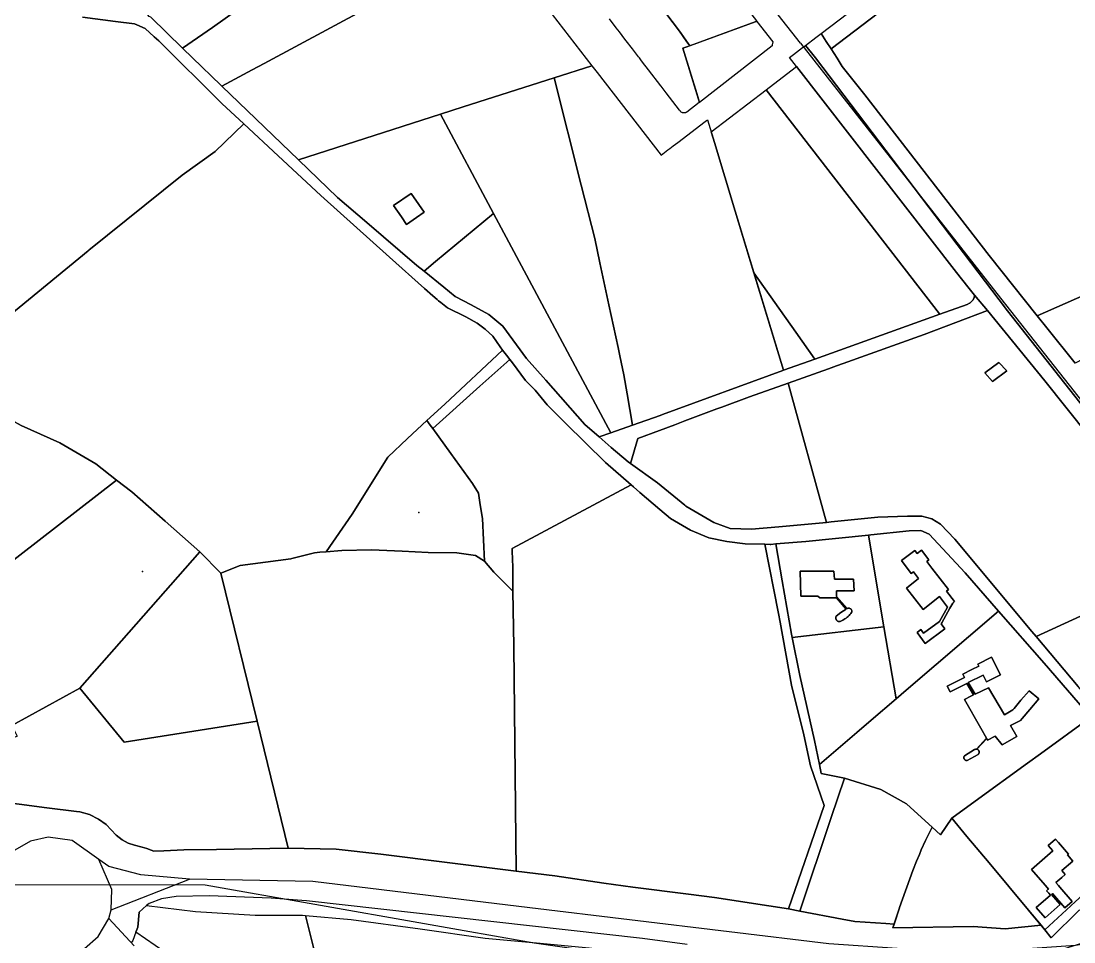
# Model space of a CAD drawing. Header units: metres. Extents: x 3 to 1027712, y 40 to 4430649.
# Drawn here: x 510650.9 to 511066.1, y 4410654.6 to 4411017.9 of the extents above; entities that cross this region are included whole.
import ezdxf

# ---------------------------------------------------------------- set-up
doc = ezdxf.new("R2010")
doc.units = ezdxf.units.M
doc.header["$MEASUREMENT"] = 0
doc.layers.add('A.ES.SDGC.CP.07003.cadastralparcel — CadastralParcel', color=1, linetype='Continuous')
doc.layers.add('Carreteras_5_km', color=2, linetype='Continuous', lineweight=30)
doc.layers.add('Tuberias_distribucion_agua_ABAQUA', color=5, linetype='Continuous', lineweight=30)
doc.layers.add('Yacimientos_arqueologicos', color=7, linetype='Continuous', true_color=0x160844)

msp = doc.modelspace()

# ---------------------------------------------------------------- linework, layer by layer
at = {"layer": 'A.ES.SDGC.CP.07003.cadastralparcel — CadastralParcel', "color": 7, "linetype": 'Continuous', "flags": 128}
for points in [[(511081.13, 4411092.75), (511021.09, 4411045.68), (511016.48, 4411042.16), (510970.3, 4411006.91), (510968.41, 4411009.81), (510966.34, 4411012.98), (511023.12, 4411056.19), (511029, 4411060.66), (511038.64, 4411068), (511105.33, 4411118.73)], [(511120.18, 4410931.89), (511051.62, 4410901.63), (511032.69, 4410925.41), (510983.59, 4410988.73), (510974.71, 4410999.9), (510972.74, 4411003.19), (510970.3, 4411006.91), (511016.48, 4411042.16), (511021.09, 4411045.68), (511081.13, 4411092.75)], [(510880.31, 4411053.83), (510910.5, 4411013.86), (510913.94, 4411009.01), (510914.57, 4411008.12), (510913.47, 4411007.72), (510911.84, 4411007.26), (510917.3, 4410989.31), (510917.96, 4410987.13), (510918.37, 4410985.8), (510918.25, 4410985.71), (510918.25, 4410985.71), (510913.45, 4410981.99), (510913.35, 4410981.92), (510913.2, 4410981.84), (510913.04, 4410981.78), (510912.88, 4410981.72), (510912.71, 4410981.68), (510912.54, 4410981.66), (510912.37, 4410981.65), (510912.2, 4410981.65), (510912.03, 4410981.67), (510911.87, 4410981.7), (510911.79, 4410981.73), (510911.7, 4410981.75), (510911.54, 4410981.81), (510911.39, 4410981.88), (510911.24, 4410981.97), (510911.11, 4410982.07), (510910.98, 4410982.18), (510910.86, 4410982.3), (510910.75, 4410982.43), (510910.49, 4410982.78), (510905.28, 4410989.57), (510905.23, 4410989.62), (510903.26, 4410992.2), (510903.18, 4410992.3), (510898.36, 4410998.59), (510895.97, 4411001.71), (510895.29, 4411002.59), (510894.71, 4411003.35), (510894.37, 4411003.78), (510891.97, 4411006.92), (510889.52, 4411010.12), (510889.51, 4411010.13), (510888.25, 4411011.76), (510887.93, 4411012.18), (510886.84, 4411013.61), (510885.56, 4411015.27), (510882.88, 4411018.77)], [(510675.15, 4411019.4), (510688.18, 4411017.77), (510695.64, 4411016.84), (510696.54, 4411016.44), (510699.83, 4411014.97), (510703.44, 4411011.68), (510705.19, 4411010.08), (510730.12, 4410985.41), (510738.77, 4410977.31), (510727.41, 4410966.43), (510714.41, 4410957.15), (510677.66, 4410927.51), (510677.39, 4410927.29), (510621.31, 4410881.43)], [(511072.71, 4410743.3), (511054.39, 4410764.56), (511036.32, 4410785.17), (511023.16, 4410800.18), (511008.95, 4410815.55), (511005.69, 4410816.95), (511001.13, 4410816.81), (510985.99, 4410815.18), (510985.02, 4410815.09), (510960.36, 4410812.62), (510948.48, 4410811.62), (510946.61, 4410811.46), (510946.24, 4410811.47), (510944.12, 4410811.52), (510936.36, 4410811.69), (510929.14, 4410812.62), (510922.15, 4410814.02), (510914.92, 4410817.05), (510907, 4410821.7), (510902.8, 4410825.26), (510894.89, 4410831.95), (510892.41, 4410834.12), (510891.48, 4410834.93), (510881.37, 4410843.82), (510865.64, 4410859.33), (510858.41, 4410866.55), (510853.6, 4410872.34), (510849.79, 4410876.09), (510844.67, 4410883.08), (510843.62, 4410884.43), (510842.28, 4410886.15), (510840.74, 4410888.12), (510839.77, 4410889.36), (510836.98, 4410893.56), (510833.95, 4410896.35), (510830.69, 4410898.68), (510826.26, 4410901.24), (510819.04, 4410904.73), (510816.42, 4410906.83), (510815.54, 4410907.52), (510814.91, 4410908.08), (510813.25, 4410909.53), (510809.95, 4410912.41), (510796.2, 4410924.75), (510769.04, 4410949.09), (510752.26, 4410964.69), (510738.77, 4410977.31), (510730.12, 4410985.41), (510705.19, 4411010.08), (510703.44, 4411011.68), (510699.83, 4411014.97), (510696.54, 4411016.44), (510695.64, 4411016.84), (510688.18, 4411017.77), (510675.15, 4411019.4)], [(510702.12, 4411019.42), (510714.59, 4411007.14), (510718.43, 4411003.35), (510729.61, 4410992.64), (510730.08, 4410992.19), (510760.26, 4410963.15), (510775.69, 4410948.3), (510787.24, 4410938.4), (510806.91, 4410921.52), (510809.78, 4410919.22), (510817.63, 4410912.91), (510822.06, 4410909.18), (510828.35, 4410905.93), (510835.34, 4410902.2), (510840.93, 4410897.54), (510850.2, 4410884.81), (510850.25, 4410884.74), (510857.78, 4410876.22), (510873.22, 4410858.73), (510878.87, 4410853.86), (510883.64, 4410849.74), (510890.23, 4410844.06), (510891.22, 4410843.34), (510901.88, 4410835.68), (510912.65, 4410826.93), (510913.06, 4410826.6), (510917.73, 4410823.82), (510924.01, 4410820.08), (510930.54, 4410817.75), (510938.93, 4410817.52), (510949.64, 4410818.45), (510968.53, 4410820.14), (510970.38, 4410820.31), (510988.79, 4410822.17), (511000.44, 4410822.64), (511006.03, 4410822.64), (511009.99, 4410821.48), (511013.49, 4410819.38), (511019.08, 4410813.56), (511049.53, 4410777.08), (511051.17, 4410775.12), (511067.7, 4410755.43)], [(511117.59, 4410805.05), (511039.84, 4410903.61), (511036.61, 4410907.87), (510964.18, 4411003.4), (510962.59, 4411005.33), (510962.59, 4411005.33), (510960.16, 4411008.28), (510964.29, 4411011.42), (510966.34, 4411012.98), (510968.41, 4411009.81), (510970.3, 4411006.91), (510972.74, 4411003.19), (510974.71, 4410999.9), (510983.59, 4410988.73), (511032.69, 4410925.41), (511051.62, 4410901.63), (511055.35, 4410896.94), (511066.51, 4410882.92)], [(511123.5, 4410789.62), (511054.64, 4410875.95), (511032.02, 4410903.73), (511026.84, 4410909.75), (511024.19, 4410913.1), (511019.81, 4410918.75), (510956.71, 4411000.02), (510956.71, 4411000.02), (510953.92, 4411003.54), (510955.46, 4411004.71), (510959.03, 4411007.42), (510960.16, 4411008.28), (510962.59, 4411005.33), (510964.18, 4411003.4), (511036.61, 4410907.87), (511039.84, 4410903.61), (511117.59, 4410805.05)], [(510621.31, 4410881.43), (510677.39, 4410927.29), (510677.66, 4410927.51), (510714.41, 4410957.15), (510727.41, 4410966.43), (510738.77, 4410977.31), (510752.26, 4410964.69), (510769.04, 4410949.09), (510796.2, 4410924.75), (510809.95, 4410912.41), (510813.25, 4410909.53), (510814.91, 4410908.08), (510815.54, 4410907.52), (510816.42, 4410906.83), (510819.04, 4410904.73), (510826.26, 4410901.24), (510830.69, 4410898.68), (510833.95, 4410896.35), (510836.98, 4410893.56), (510839.77, 4410889.36), (510840.74, 4410888.12), (510818.01, 4410866.81), (510810.94, 4410860.27), (510803.26, 4410853.18), (510795.51, 4410845.81), (510781.5, 4410823.34), (510771.24, 4410808.54), (510768.65, 4410808.34), (510766.62, 4410808.18), (510757.65, 4410805.86), (510757.26, 4410805.76), (510737.32, 4410803.13), (510729.73, 4410800.17), (510721.36, 4410808.53), (510707.65, 4410820.61), (510694.56, 4410832.15), (510688.57, 4410836.81), (510680.37, 4410843.18), (510666.19, 4410851.58), (510650.95, 4410858.39), (510639.39, 4410864.69)], [(511086.12, 4410791.13), (511051.17, 4410775.12), (511049.53, 4410777.08), (511019.08, 4410813.56), (511013.49, 4410819.38), (511009.99, 4410821.48), (511006.03, 4410822.64), (511000.44, 4410822.64), (510988.79, 4410822.17), (510970.38, 4410820.31), (510968.53, 4410820.14), (510968.53, 4410820.14), (510953.37, 4410875.1), (510969.28, 4410880.77), (510972.38, 4410881.88), (510975.08, 4410882.84), (511007.02, 4410894.24), (511032.02, 4410903.73), (511054.64, 4410875.95), (511123.5, 4410789.62)], [(510647.3, 4410740.07), (510660.67, 4410747.4), (510674.1, 4410754.77), (510691.55, 4410733.49), (510743.98, 4410741.78), (510756.24, 4410691.57), (510749.05, 4410691.47), (510728.02, 4410691.16), (510715.06, 4410690.94), (510707.23, 4410690.61), (510703.28, 4410690.45), (510702.16, 4410690.86), (510700.49, 4410691.45), (510698.6, 4410692.03), (510695.68, 4410692.8), (510693.11, 4410693.64), (510690.72, 4410694.92), (510688.4, 4410696.8), (510684.47, 4410700.91), (510681.48, 4410703.07), (510677.85, 4410704.87), (510674.13, 4410705.93), (510672.69, 4410706.15), (510660.99, 4410707.6), (510639.15, 4410710.5)], [(510639.15, 4410710.5), (510660.99, 4410707.6), (510672.69, 4410706.15), (510674.13, 4410705.93), (510677.85, 4410704.87), (510681.48, 4410703.07), (510684.47, 4410700.91), (510688.4, 4410696.8), (510690.72, 4410694.92), (510693.11, 4410693.64), (510695.68, 4410692.8), (510698.6, 4410692.03), (510700.49, 4410691.45), (510702.16, 4410690.86), (510703.28, 4410690.45), (510707.23, 4410690.61), (510715.06, 4410690.94), (510728.02, 4410691.16), (510749.05, 4410691.47), (510756.24, 4410691.57), (510775.08, 4410691.3), (510792.75, 4410689.33), (510846.14, 4410682.54), (510861.4, 4410680.69), (510880.65, 4410677.87), (510892.15, 4410676.19), (510914.09, 4410673.47), (510924.33, 4410672.18), (510945.75, 4410668.85), (510953.47, 4410667.64), (510957.93, 4410666.75), (510974.73, 4410663.67), (510979.63, 4410662.76), (510991.92, 4410661.94), (510995.18, 4410661.72), (510994.69, 4410660.24), (511026.34, 4410660.68), (511038.95, 4410659.86), (511053.13, 4410661.24), (511054.62, 4410659.46), (511057.05, 4410656.31), (511067.97, 4410667.01)], [(510913.51, 4410653.61), (510895.98, 4410655.95), (510763.43, 4410670.8), (510761.55, 4410671.02), (510749.48, 4410671.93), (510725.13, 4410672.84), (510712.04, 4410672.54), (510706.25, 4410671.62), (510701.38, 4410669.8), (510700.4, 4410668.97), (510697.43, 4410666.45), (510696.95, 4410660.52), (510696.14, 4410658.55), (510694.99, 4410655.2), (510694.37, 4410654.24)]]:
    msp.add_lwpolyline(points, dxfattribs=at)
for points in [[(510697.03, 4411025.31), (510695.15, 4411028.45), (510743.23, 4411060.6), (510760.91, 4411072.42), (510768.49, 4411077.49), (510777.81, 4411083.72), (510799.96, 4411098.53), (510800.6, 4411097.71), (510802.76, 4411094.92), (510815.81, 4411078.05), (510784.08, 4411055.82), (510761.8, 4411040.21), (510759.61, 4411038.68), (510737.32, 4411023.06), (510726.33, 4411015.36), (510714.59, 4411007.14), (510702.12, 4411019.42), (510701.42, 4411019.65), (510697.03, 4411025.31)], [(510718.43, 4411003.35), (510714.59, 4411007.14), (510726.33, 4411015.36), (510737.32, 4411023.06), (510759.61, 4411038.68), (510761.8, 4411040.21), (510784.08, 4411055.82), (510815.81, 4411078.05), (510831.97, 4411057.19), (510836.48, 4411051.36), (510837.51, 4411050.02), (510746.71, 4411001.14), (510742, 4410998.6), (510730.08, 4410992.19), (510729.61, 4410992.64), (510718.43, 4411003.35)], [(510760.26, 4410963.15), (510730.08, 4410992.19), (510742, 4410998.6), (510746.71, 4411001.14), (510837.51, 4411050.02), (510837.91, 4411049.51), (510876.01, 4411000.29), (510861.08, 4410995.51), (510825.25, 4410984.01), (510816.27, 4410981.13), (510760.26, 4410963.15)], [(510913.44, 4411009.72), (510910.5, 4411013.86), (510905.9, 4411019.95), (510905.11, 4411021), (510904.49, 4411021.82), (510904.83, 4411021.89), (510910.24, 4411022.93), (510917.04, 4411024.23), (510919.78, 4411024.72), (510920.35, 4411024.87), (510921.9, 4411026.1), (510922.74, 4411026.78), (510929.84, 4411032.2), (510940.44, 4411018.48), (510940.99, 4411017.77), (510940.42, 4411017.56), (510914.57, 4411008.12), (510913.94, 4411009.01), (510913.44, 4411009.72)], [(510947.06, 4411008.53), (510947.06, 4411008.15), (510918.37, 4410985.8), (510917.96, 4410987.13), (510911.84, 4411007.26), (510913.47, 4411007.72), (510940.42, 4411017.56), (510940.99, 4411017.77), (510947.3, 4411009.65), (510947.06, 4411008.53)], [(510871.78, 4410953.13), (510861.08, 4410995.51), (510876.01, 4411000.29), (510878.08, 4410997.63), (510903.31, 4410965.03), (510905.96, 4410967.04), (510906.77, 4410967.66), (510908.08, 4410968.65), (510909.87, 4410970.02), (510920.66, 4410978.23), (510921.62, 4410978.96), (510924.33, 4410970.03), (510932.54, 4410942.86), (510951.5, 4410880.13), (510951.24, 4410880.04), (510903.83, 4410862.64), (510902.85, 4410862.28), (510892.06, 4410858.49), (510889.92, 4410870.81), (510888.61, 4410878.37), (510887.02, 4410885.81), (510886.31, 4410889.12), (510882.7, 4410905.91), (510879.15, 4410922.47), (510877.09, 4410932.08), (510871.78, 4410953.13)], [(511024.99, 4410906.62), (511024.91, 4410906.57), (511024.03, 4410906.14), (511013.19, 4410902.22), (511013.1, 4410902.34), (510957.32, 4410974.49), (510944.71, 4410990.8), (510956.17, 4410999.61), (510956.71, 4411000.02), (511019.81, 4410918.75), (511024.19, 4410913.1), (511026.84, 4410909.75), (511026.7, 4410908.74), (511026.14, 4410907.73), (511025.32, 4410906.87), (511024.99, 4410906.62)], [(510837.17, 4410942.03), (510816.27, 4410981.13), (510825.25, 4410984.01), (510861.08, 4410995.51), (510871.78, 4410953.13), (510877.09, 4410932.08), (510879.15, 4410922.47), (510882.7, 4410905.91), (510886.31, 4410889.12), (510887.02, 4410885.81), (510888.61, 4410878.37), (510889.92, 4410870.81), (510892.06, 4410858.49), (510883.45, 4410855.47), (510837.17, 4410942.03)], [(510944.71, 4410990.8), (510957.32, 4410974.49), (511013.1, 4410902.34), (511013.19, 4410902.22), (510963.87, 4410884.56), (510963.85, 4410884.58), (510956.4, 4410895.15), (510939.89, 4410918.55), (510932.54, 4410942.86), (510924.33, 4410970.03), (510923.07, 4410974.19), (510944.71, 4410990.8)], [(510775.69, 4410948.3), (510760.26, 4410963.15), (510816.27, 4410981.13), (510837.17, 4410942.03), (510814.38, 4410923.06), (510809.78, 4410919.22), (510806.91, 4410921.52), (510787.24, 4410938.4), (510775.69, 4410948.3)], [(510804.73, 4410949.88), (510807.8, 4410945.49), (510809.86, 4410942.54), (510806.86, 4410940.43), (510802.92, 4410937.68), (510800.86, 4410940.63), (510797.75, 4410945.08), (510804.73, 4410949.88)], [(510804.73, 4410949.88), (510797.75, 4410945.08), (510800.86, 4410940.63), (510802.92, 4410937.68), (510806.86, 4410940.43), (510809.86, 4410942.54), (510807.8, 4410945.49), (510804.73, 4410949.88)], [(510817.63, 4410912.91), (510809.78, 4410919.22), (510814.38, 4410923.06), (510837.17, 4410942.03), (510883.45, 4410855.47), (510878.87, 4410853.86), (510873.22, 4410858.73), (510857.78, 4410876.22), (510850.25, 4410884.74), (510850.2, 4410884.81), (510840.93, 4410897.54), (510835.34, 4410902.2), (510828.35, 4410905.93), (510822.06, 4410909.18), (510817.63, 4410912.91)], [(511132.57, 4410909.69), (511130, 4410908.74), (511104.51, 4410899.32), (511099.17, 4410897.35), (511081.98, 4410891), (511066.51, 4410882.92), (511055.35, 4410896.94), (511051.62, 4410901.63), (511120.18, 4410931.89), (511122.62, 4410933.16), (511132.57, 4410909.69)], [(510963.85, 4410884.58), (510963.87, 4410884.56), (510951.5, 4410880.13), (510939.89, 4410918.55), (510956.4, 4410895.15), (510963.85, 4410884.58)], [(511013.19, 4410902.22), (511024.03, 4410906.14), (511024.91, 4410906.57), (511024.99, 4410906.62), (511025.32, 4410906.87), (511026.14, 4410907.73), (511026.7, 4410908.74), (511026.84, 4410909.75), (511032.02, 4410903.73), (511007.02, 4410894.24), (510975.08, 4410882.84), (510972.38, 4410881.88), (510969.28, 4410880.77), (510953.37, 4410875.1), (510938.12, 4410869.65), (510927.28, 4410865.61), (510925.31, 4410864.88), (510912.66, 4410860.17), (510908.63, 4410858.67), (510902.63, 4410856.44), (510894.1, 4410853.26), (510891.22, 4410843.34), (510890.23, 4410844.06), (510883.64, 4410849.74), (510878.87, 4410853.86), (510883.45, 4410855.47), (510892.06, 4410858.49), (510902.85, 4410862.28), (510903.83, 4410862.64), (510951.24, 4410880.04), (510951.5, 4410880.13), (510963.87, 4410884.56), (511013.19, 4410902.22)], [(510494.02, 4410828.36), (510491.67, 4410829.32), (510497.1, 4410833.05), (510549.18, 4410868.83), (510565.32, 4410879.92), (510598.85, 4410902.77), (510600, 4410903.54), (510621.31, 4410881.43), (510627.84, 4410874.67), (510639.39, 4410864.69), (510650.95, 4410858.39), (510666.19, 4410851.58), (510680.37, 4410843.18), (510688.57, 4410836.81), (510580.48, 4410753.02), (510570.37, 4410762.02), (510525.96, 4410801.93), (510509.27, 4410816.46), (510500.22, 4410824.32), (510494.02, 4410828.36)], [(510812.21, 4410858.51), (510810.94, 4410860.27), (510818.01, 4410866.81), (510840.74, 4410888.12), (510842.28, 4410886.15), (510843.62, 4410884.43), (510831.86, 4410873.86), (510813.22, 4410857.11), (510812.21, 4410858.51)], [(510820.32, 4410847.25), (510813.22, 4410857.11), (510831.86, 4410873.86), (510843.62, 4410884.43), (510844.67, 4410883.08), (510849.79, 4410876.09), (510853.6, 4410872.34), (510858.41, 4410866.55), (510865.64, 4410859.33), (510881.37, 4410843.82), (510891.48, 4410834.93), (510844.56, 4410809.89), (510844.58, 4410808.39), (510844.67, 4410805.97), (510844.81, 4410802.13), (510844.82, 4410793.05), (510837.32, 4410800.55), (510833.65, 4410804.88), (510832.85, 4410821.66), (510831.97, 4410827.05), (510831.22, 4410831.64), (510828.85, 4410835.45), (510820.32, 4410847.25)], [(511030.92, 4410879.19), (511036.41, 4410883.18), (511039.66, 4410879.94), (511033.92, 4410875.7), (511030.92, 4410879.19)], [(511030.92, 4410879.19), (511033.92, 4410875.7), (511039.66, 4410879.94), (511036.41, 4410883.18), (511030.92, 4410879.19)], [(510901.88, 4410835.68), (510891.22, 4410843.34), (510894.1, 4410853.26), (510902.63, 4410856.44), (510908.63, 4410858.67), (510912.66, 4410860.17), (510925.31, 4410864.88), (510927.28, 4410865.61), (510938.12, 4410869.65), (510953.37, 4410875.1), (510968.53, 4410820.14), (510949.64, 4410818.45), (510938.93, 4410817.52), (510930.54, 4410817.75), (510924.01, 4410820.08), (510917.73, 4410823.82), (510913.06, 4410826.6), (510912.65, 4410826.93), (510901.88, 4410835.68)], [(510771.24, 4410808.54), (510781.5, 4410823.34), (510795.51, 4410845.81), (510803.26, 4410853.18), (510810.94, 4410860.27), (510812.21, 4410858.51), (510813.22, 4410857.11), (510820.32, 4410847.25), (510828.85, 4410835.45), (510831.22, 4410831.64), (510831.97, 4410827.05), (510832.85, 4410821.66), (510833.65, 4410804.88), (510830.13, 4410807.04), (510822.77, 4410808.14), (510811.44, 4410808.2), (510801.15, 4410808.74), (510789.07, 4410809.33), (510777.34, 4410809.02), (510771.24, 4410808.54)], [(510598.73, 4410736.77), (510580.48, 4410753.02), (510688.57, 4410836.81), (510694.56, 4410832.15), (510707.65, 4410820.61), (510721.36, 4410808.53), (510674.1, 4410754.77), (510660.67, 4410747.4), (510647.3, 4410740.07), (510649.4, 4410735.87), (510646.76, 4410734.58), (510616.63, 4410719.87), (510598.73, 4410736.77)], [(510892.41, 4410834.12), (510894.89, 4410831.95), (510902.8, 4410825.26), (510907, 4410821.7), (510914.92, 4410817.05), (510922.15, 4410814.02), (510929.14, 4410812.62), (510936.36, 4410811.69), (510944.12, 4410811.52), (510949.53, 4410784.25), (510950.17, 4410780.77), (510954.75, 4410755.97), (510959.57, 4410736.3), (510962.19, 4410724.12), (510967.61, 4410708.47), (510953.47, 4410667.64), (510945.75, 4410668.85), (510924.33, 4410672.18), (510914.09, 4410673.47), (510892.15, 4410676.19), (510880.65, 4410677.87), (510861.4, 4410680.69), (510846.14, 4410682.54), (510845.16, 4410771.25), (510844.82, 4410793.05), (510844.81, 4410802.13), (510844.67, 4410805.97), (510844.58, 4410808.39), (510844.56, 4410809.89), (510891.48, 4410834.93), (510892.41, 4410834.12)], [(510991.13, 4410778.94), (510985.02, 4410815.09), (510985.99, 4410815.18), (511001.13, 4410816.81), (511005.69, 4410816.95), (511008.95, 4410815.55), (511023.16, 4410800.18), (511036.32, 4410785.17), (510999.94, 4410753.98), (510995.94, 4410750.54), (510991.13, 4410778.94)], [(510950.95, 4410797.07), (510948.48, 4410811.62), (510960.36, 4410812.62), (510985.02, 4410815.09), (510991.13, 4410778.94), (510955.01, 4410774.74), (510954.76, 4410776.01), (510950.95, 4410797.07)], [(510756.24, 4410691.57), (510743.98, 4410741.78), (510729.73, 4410800.17), (510737.32, 4410803.13), (510757.26, 4410805.76), (510757.65, 4410805.86), (510766.62, 4410808.18), (510768.65, 4410808.34), (510771.24, 4410808.54), (510777.34, 4410809.02), (510789.07, 4410809.33), (510801.15, 4410808.74), (510811.44, 4410808.2), (510822.77, 4410808.14), (510830.13, 4410807.04), (510833.65, 4410804.88), (510837.32, 4410800.55), (510844.82, 4410793.05), (510845.16, 4410771.25), (510846.14, 4410682.54), (510792.75, 4410689.33), (510775.08, 4410691.3), (510756.24, 4410691.57)], [(510953.47, 4410667.64), (510967.61, 4410708.47), (510962.19, 4410724.12), (510959.57, 4410736.3), (510954.75, 4410755.97), (510950.17, 4410780.77), (510949.53, 4410784.25), (510944.12, 4410811.52), (510946.24, 4410811.47), (510946.61, 4410811.46), (510948.48, 4410811.62), (510950.95, 4410797.07), (510954.76, 4410776.01), (510955.01, 4410774.74), (510957.97, 4410759.75), (510963.8, 4410734.15), (510965.7, 4410724.62), (510966.41, 4410721.11), (510975.64, 4410719.3), (510970.39, 4410703.72), (510957.93, 4410666.75), (510953.47, 4410667.64)], [(511002.77, 4410800.68), (511001.89, 4410800.01), (510998.06, 4410805.08), (511003.32, 4410809.06), (511004.19, 4410807.91), (511005.95, 4410809.24), (511008.91, 4410805.33), (511008.03, 4410804.67), (511010.03, 4410802.04), (511016.61, 4410793.62), (511015.8, 4410792.98), (511019, 4410788.88), (511018.31, 4410788.34), (511017.14, 4410786.25), (511013.94, 4410780.54), (511013.72, 4410780.14), (511015.2, 4410778.13), (511007.37, 4410772.39), (511004.19, 4410776.72), (511005.71, 4410777.83), (511006.73, 4410776.43), (511013.05, 4410781.07), (511013.07, 4410781.03), (511016.27, 4410786.74), (511013.06, 4410790.84), (511006.56, 4410785.76), (510999.98, 4410794.18), (511004.82, 4410797.97), (511002.77, 4410800.68)], [(511002.77, 4410800.68), (511004.82, 4410797.97), (510999.98, 4410794.18), (511006.56, 4410785.76), (511013.06, 4410790.84), (511016.27, 4410786.74), (511013.07, 4410781.03), (511013.05, 4410781.07), (511006.73, 4410776.43), (511005.71, 4410777.83), (511004.19, 4410776.72), (511007.37, 4410772.39), (511015.2, 4410778.13), (511013.72, 4410780.14), (511013.94, 4410780.54), (511017.14, 4410786.25), (511018.31, 4410788.34), (511019, 4410788.88), (511015.8, 4410792.98), (511016.61, 4410793.62), (511010.03, 4410802.04), (511008.03, 4410804.67), (511008.91, 4410805.33), (511005.95, 4410809.24), (511004.19, 4410807.91), (511003.32, 4410809.06), (510998.06, 4410805.08), (511001.89, 4410800.01), (511002.77, 4410800.68)], [(510691.55, 4410733.49), (510674.1, 4410754.77), (510721.36, 4410808.53), (510729.73, 4410800.17), (510743.98, 4410741.78), (510691.55, 4410733.49)], [(510972.22, 4410782.85), (510972.26, 4410782.97), (510972.31, 4410783.09), (510974.16, 4410784.59), (510976.3, 4410785.93), (510972.38, 4410790.44), (510965.83, 4410790.44), (510965.12, 4410791.1), (510958.35, 4410791.1), (510958.09, 4410800.9), (510971.37, 4410800.95), (510971.61, 4410797.79), (510979.18, 4410797.79), (510979.4, 4410793.17), (510972.38, 4410793.19), (510972.38, 4410790.97), (510976.67, 4410786.16), (510976.78, 4410786.21), (510976.88, 4410786.24), (510976.99, 4410786.27), (510977.1, 4410786.29), (510977.21, 4410786.3), (510977.43, 4410786.28), (510977.53, 4410786.26), (510977.64, 4410786.23), (510977.74, 4410786.19), (510977.94, 4410786.09), (510978.03, 4410786.02), (510978.11, 4410785.95), (510978.19, 4410785.87), (510978.25, 4410785.78), (510978.32, 4410785.69), (510978.37, 4410785.59), (510978.45, 4410785.39), (510978.49, 4410785.17), (510978.49, 4410784.95), (510978.45, 4410784.73), (510978.42, 4410784.62), (510978.09, 4410784.22), (510977.74, 4410783.82), (510977.38, 4410783.44), (510977, 4410783.08), (510976.6, 4410782.73), (510976.19, 4410782.4), (510975.77, 4410782.09), (510975.33, 4410781.8), (510974.88, 4410781.52), (510974.42, 4410781.26), (510973.95, 4410781.03), (510973.83, 4410781.01), (510973.7, 4410780.99), (510973.58, 4410780.99), (510973.45, 4410781), (510973.33, 4410781.02), (510973.09, 4410781.1), (510972.97, 4410781.15), (510972.86, 4410781.21), (510972.76, 4410781.28), (510972.66, 4410781.36), (510972.57, 4410781.45), (510972.49, 4410781.54), (510972.41, 4410781.65), (510972.35, 4410781.75), (510972.29, 4410781.87), (510972.25, 4410781.98), (510972.21, 4410782.11), (510972.17, 4410782.35), (510972.17, 4410782.48), (510972.18, 4410782.61), (510972.19, 4410782.73), (510972.22, 4410782.85)], [(510972.22, 4410782.85), (510972.19, 4410782.73), (510972.18, 4410782.61), (510972.17, 4410782.48), (510972.17, 4410782.35), (510972.21, 4410782.11), (510972.25, 4410781.98), (510972.29, 4410781.87), (510972.35, 4410781.75), (510972.41, 4410781.65), (510972.49, 4410781.54), (510972.57, 4410781.45), (510972.66, 4410781.36), (510972.76, 4410781.28), (510972.86, 4410781.21), (510972.97, 4410781.15), (510973.09, 4410781.1), (510973.33, 4410781.02), (510973.45, 4410781), (510973.58, 4410780.99), (510973.7, 4410780.99), (510973.83, 4410781.01), (510973.95, 4410781.03), (510974.42, 4410781.26), (510974.88, 4410781.52), (510975.33, 4410781.8), (510975.77, 4410782.09), (510976.19, 4410782.4), (510976.6, 4410782.73), (510977, 4410783.08), (510977.38, 4410783.44), (510977.74, 4410783.82), (510978.09, 4410784.22), (510978.42, 4410784.62), (510978.45, 4410784.73), (510978.49, 4410784.95), (510978.49, 4410785.17), (510978.45, 4410785.39), (510978.37, 4410785.59), (510978.32, 4410785.69), (510978.25, 4410785.78), (510978.19, 4410785.87), (510978.11, 4410785.95), (510978.03, 4410786.02), (510977.94, 4410786.09), (510977.74, 4410786.19), (510977.64, 4410786.23), (510977.53, 4410786.26), (510977.43, 4410786.28), (510977.21, 4410786.3), (510977.1, 4410786.29), (510976.99, 4410786.27), (510976.88, 4410786.24), (510976.78, 4410786.21), (510976.67, 4410786.16), (510972.38, 4410790.97), (510972.38, 4410793.19), (510979.4, 4410793.17), (510979.18, 4410797.79), (510971.61, 4410797.79), (510971.37, 4410800.95), (510958.09, 4410800.9), (510958.35, 4410791.1), (510965.12, 4410791.1), (510965.83, 4410790.44), (510972.38, 4410790.44), (510976.3, 4410785.93), (510974.16, 4410784.59), (510972.31, 4410783.09), (510972.26, 4410782.97), (510972.22, 4410782.85)], [(511067.7, 4410755.43), (511051.17, 4410775.12), (511086.12, 4410791.13), (511092.55, 4410773.08), (511098.17, 4410764.25), (511106.2, 4410754.62), (511125.47, 4410740.58), (511141.95, 4410728.09), (511131.54, 4410723.07), (511120.13, 4410716.55), (511115.23, 4410712.59), (511112.2, 4410711.19), (511109.17, 4410710.96), (511106.84, 4410711.42), (511104.75, 4410712.36), (511102.42, 4410714.45), (511094.03, 4410725.16), (511067.7, 4410755.43)], [(510966.41, 4410721.11), (510965.7, 4410724.62), (510980.44, 4410737.25), (510986.09, 4410742.1), (510995.94, 4410750.54), (510999.94, 4410753.98), (511036.32, 4410785.17), (511054.39, 4410764.56), (511072.71, 4410743.3), (511052.93, 4410728.91), (511047.71, 4410725.11), (511027.14, 4410710.14), (511017.91, 4410703.42), (511013.51, 4410696.94), (511010.22, 4410699.9), (511001.62, 4410707.66), (510999.99, 4410709.14), (510989.97, 4410714.76), (510975.64, 4410719.3), (510966.41, 4410721.11)], [(510980.44, 4410737.25), (510965.7, 4410724.62), (510963.8, 4410734.15), (510957.97, 4410759.75), (510955.01, 4410774.74), (510991.13, 4410778.94), (510995.94, 4410750.54), (510986.09, 4410742.1), (510980.44, 4410737.25)], [(511023.8, 4410756.64), (511017.26, 4410753.33), (511016.14, 4410755.56), (511022.89, 4410758.98), (511022.23, 4410760.29), (511025.85, 4410762.12), (511028.52, 4410763.47), (511028.13, 4410764.25), (511033.56, 4410767), (511037.08, 4410760.04), (511031.65, 4410757.29), (511030.31, 4410759.93), (511024.41, 4410756.95), (511027.06, 4410752.35), (511032.33, 4410754.9), (511038.65, 4410744.29), (511041.95, 4410746.15), (511042.47, 4410746.76), (511045.18, 4410749.95), (511048.41, 4410753.75), (511052.28, 4410750.6), (511048.62, 4410746.29), (511045.66, 4410742.81), (511044.96, 4410741.99), (511041.09, 4410739.98), (511043.53, 4410735.68), (511037.78, 4410732.38), (511035.06, 4410735.82), (511032.04, 4410734.24), (511031.67, 4410734.89), (511027.78, 4410730.65), (511027.89, 4410730.62), (511027.99, 4410730.59), (511028.08, 4410730.55), (511028.17, 4410730.49), (511028.25, 4410730.44), (511028.33, 4410730.37), (511028.4, 4410730.3), (511028.52, 4410730.14), (511028.57, 4410730.05), (511028.61, 4410729.96), (511028.65, 4410729.86), (511028.67, 4410729.77), (511028.69, 4410729.67), (511028.7, 4410729.57), (511028.7, 4410729.47), (511028.69, 4410729.36), (511028.67, 4410729.27), (511028.61, 4410729.07), (511028.57, 4410728.98), (511028.51, 4410728.89), (511028.46, 4410728.81), (511028.39, 4410728.73), (511028.32, 4410728.66), (511028.24, 4410728.6), (511024.02, 4410726.21), (511023.92, 4410726.2), (511023.81, 4410726.19), (511023.7, 4410726.2), (511023.6, 4410726.22), (511023.5, 4410726.25), (511023.3, 4410726.33), (511023.21, 4410726.38), (511023.12, 4410726.45), (511023.04, 4410726.51), (511022.96, 4410726.59), (511022.9, 4410726.67), (511022.78, 4410726.85), (511022.74, 4410726.95), (511022.71, 4410727.05), (511022.68, 4410727.16), (511022.66, 4410727.26), (511022.66, 4410727.47), (511022.67, 4410727.58), (511022.69, 4410727.68), (511022.72, 4410727.79), (511022.76, 4410727.89), (511022.86, 4410728.07), (511026.92, 4410730.5), (511027.01, 4410730.55), (511027.1, 4410730.59), (511027.2, 4410730.63), (511027.29, 4410730.65), (511027.39, 4410730.67), (511027.5, 4410730.68), (511027.6, 4410730.68), (511031.59, 4410735.02), (511029.33, 4410738.97), (511022.85, 4410750.31), (511025.41, 4410751.55), (511026.46, 4410752.06), (511023.8, 4410756.64)], [(511023.8, 4410756.64), (511026.46, 4410752.06), (511025.41, 4410751.55), (511022.85, 4410750.31), (511029.33, 4410738.97), (511031.59, 4410735.02), (511027.6, 4410730.68), (511027.5, 4410730.68), (511027.39, 4410730.67), (511027.29, 4410730.65), (511027.2, 4410730.63), (511027.1, 4410730.59), (511027.01, 4410730.55), (511026.92, 4410730.5), (511022.86, 4410728.07), (511022.76, 4410727.89), (511022.72, 4410727.79), (511022.69, 4410727.68), (511022.67, 4410727.58), (511022.66, 4410727.47), (511022.66, 4410727.26), (511022.68, 4410727.16), (511022.71, 4410727.05), (511022.74, 4410726.95), (511022.78, 4410726.85), (511022.9, 4410726.67), (511022.96, 4410726.59), (511023.04, 4410726.51), (511023.12, 4410726.45), (511023.21, 4410726.38), (511023.3, 4410726.33), (511023.5, 4410726.25), (511023.6, 4410726.22), (511023.7, 4410726.2), (511023.81, 4410726.19), (511023.92, 4410726.2), (511024.02, 4410726.21), (511028.24, 4410728.6), (511028.32, 4410728.66), (511028.39, 4410728.73), (511028.46, 4410728.81), (511028.51, 4410728.89), (511028.57, 4410728.98), (511028.61, 4410729.07), (511028.67, 4410729.27), (511028.69, 4410729.36), (511028.7, 4410729.47), (511028.7, 4410729.57), (511028.69, 4410729.67), (511028.67, 4410729.77), (511028.65, 4410729.86), (511028.61, 4410729.96), (511028.57, 4410730.05), (511028.52, 4410730.14), (511028.4, 4410730.3), (511028.33, 4410730.37), (511028.25, 4410730.44), (511028.17, 4410730.49), (511028.08, 4410730.55), (511027.99, 4410730.59), (511027.89, 4410730.62), (511027.78, 4410730.65), (511031.67, 4410734.89), (511032.04, 4410734.24), (511035.06, 4410735.82), (511037.78, 4410732.38), (511043.53, 4410735.68), (511041.09, 4410739.98), (511044.96, 4410741.99), (511045.66, 4410742.81), (511048.62, 4410746.29), (511052.28, 4410750.6), (511048.41, 4410753.75), (511045.18, 4410749.95), (511042.47, 4410746.76), (511041.95, 4410746.15), (511038.65, 4410744.29), (511032.33, 4410754.9), (511027.06, 4410752.35), (511024.41, 4410756.95), (511030.31, 4410759.93), (511031.65, 4410757.29), (511037.08, 4410760.04), (511033.56, 4410767), (511028.13, 4410764.25), (511028.52, 4410763.47), (511025.85, 4410762.12), (511022.23, 4410760.29), (511022.89, 4410758.98), (511016.14, 4410755.56), (511017.26, 4410753.33), (511023.8, 4410756.64)], [(511023.87, 4410696.28), (511017.91, 4410703.42), (511027.14, 4410710.14), (511047.71, 4410725.11), (511052.93, 4410728.91), (511072.71, 4410743.3), (511076.06, 4410739.42), (511094.98, 4410717.69), (511101.27, 4410710.24), (511104.07, 4410707.68), (511105.14, 4410706.08), (511066.56, 4410670.48), (511054.62, 4410659.46), (511048.21, 4410667.13), (511032.6, 4410685.83), (511023.87, 4410696.28)], [(510995.18, 4410661.72), (510991.92, 4410661.94), (510979.63, 4410662.76), (510974.73, 4410663.67), (510957.93, 4410666.75), (510970.39, 4410703.72), (510975.64, 4410719.3), (510989.97, 4410714.76), (510999.99, 4410709.14), (511001.62, 4410707.66), (511010.22, 4410699.9), (511007.48, 4410694.62), (511005.89, 4410690.99), (511005.15, 4410689.19), (511004.01, 4410686.46), (511002.5, 4410682.83), (510997.34, 4410668.28), (510997.28, 4410668.1), (510995.18, 4410661.72)], [(511057.05, 4410656.31), (511054.62, 4410659.46), (511066.56, 4410670.48), (511105.14, 4410706.08), (511105.47, 4410705.59), (511108.03, 4410704.89), (511109.45, 4410704.61), (511121.11, 4410680.72), (511108.08, 4410677.23), (511084.92, 4410672.6), (511067.97, 4410667.01), (511057.05, 4410656.31)], [(510997.34, 4410668.28), (511002.5, 4410682.83), (511004.01, 4410686.46), (511005.15, 4410689.19), (511005.89, 4410690.99), (511007.48, 4410694.62), (511010.22, 4410699.9), (511013.51, 4410696.94), (511017.91, 4410703.42), (511023.87, 4410696.28), (511032.6, 4410685.83), (511048.21, 4410667.13), (511053.13, 4410661.24), (511038.95, 4410659.86), (511026.34, 4410660.68), (510994.69, 4410660.24), (510997.28, 4410668.1), (510997.34, 4410668.28)], [(511059.94, 4410676.93), (511060.52, 4410676.26), (511065.38, 4410670.66), (511062.45, 4410668.12), (511057.6, 4410673.72), (511057.22, 4410673.39), (511060.69, 4410669.38), (511054.67, 4410664.16), (511051.2, 4410668.17), (511056.82, 4410673.05), (511056.12, 4410673.86), (511055.25, 4410674.86), (511055.77, 4410675.31), (511056, 4410675.51), (511054.79, 4410676.91), (511054.66, 4410677.06), (511049.27, 4410683.27), (511057.69, 4410690.58), (511055.84, 4410692.72), (511058.76, 4410695.25), (511059.99, 4410693.83), (511063.91, 4410689.31), (511063.54, 4410688.98), (511065.63, 4410686.57), (511061.27, 4410682.8), (511062.61, 4410681.26), (511061.29, 4410680.11), (511058.97, 4410678.09), (511058.95, 4410678.07), (511059.94, 4410676.93)], [(511059.94, 4410676.93), (511058.95, 4410678.07), (511058.97, 4410678.09), (511061.29, 4410680.11), (511062.61, 4410681.26), (511061.27, 4410682.8), (511065.63, 4410686.57), (511063.54, 4410688.98), (511063.91, 4410689.31), (511059.99, 4410693.83), (511058.76, 4410695.25), (511055.84, 4410692.72), (511057.69, 4410690.58), (511049.27, 4410683.27), (511054.66, 4410677.06), (511054.79, 4410676.91), (511056, 4410675.51), (511055.77, 4410675.31), (511055.25, 4410674.86), (511056.12, 4410673.86), (511056.82, 4410673.05), (511051.2, 4410668.17), (511054.67, 4410664.16), (511060.69, 4410669.38), (511057.22, 4410673.39), (511057.6, 4410673.72), (511062.45, 4410668.12), (511065.38, 4410670.66), (511060.52, 4410676.26), (511059.94, 4410676.93)], [(510763.05, 4410665.05), (510766.48, 4410651.43), (510784.09, 4410634.22), (510809.05, 4410609.84), (510810.56, 4410608.11), (510792.6, 4410586.91), (510792.11, 4410587.4), (510790.38, 4410589.13), (510773.25, 4410603.47), (510741.38, 4410627.98), (510738.65, 4410629.81), (510703.74, 4410653.21), (510696.14, 4410658.55), (510696.95, 4410660.52), (510697.43, 4410666.45), (510700.4, 4410668.97), (510719.66, 4410666.63), (510743.27, 4410665.23), (510761.9, 4410665.16), (510763.05, 4410665.05)], [(510763.05, 4410665.05), (510781.11, 4410663.45), (510808.21, 4410659.77), (510833.91, 4410656.07), (510854.1, 4410654.3), (510874.97, 4410652.34), (510888.91, 4410650.47), (510862.05, 4410647.04), (510855.69, 4410646.22), (510849.89, 4410645.49), (510792.41, 4410635.59), (510787.56, 4410634.75), (510784.09, 4410634.22), (510766.48, 4410651.43), (510763.05, 4410665.05)]]:
    msp.add_lwpolyline(points, close=True, dxfattribs=at)
at = {"layer": 'Carreteras_5_km'}
for p, q in [((510958.24, 4411009.14, 4.27), (510886.53, 4411100.47, 6.02)), ((510958.24, 4411009.14, 4.27), (510886.53, 4411100.47, 6.02)), ((510958.24, 4411009.14, 4.27), (511037.1, 4410908.54, 2.51)), ((510958.24, 4411009.14, 4.27), (511037.1, 4410908.54, 2.51)), ((511037.1, 4410908.54, 2.51), (511169.34, 4410740.9, 1.29)), ((511037.1, 4410908.54, 2.51), (511169.34, 4410740.9, 1.29)), ((510686.46, 4410667.34, 1.12), (510717.26, 4410679.45, 1.35)), ((510765.99, 4410678.47, 1.53), (510717.26, 4410679.45, 1.35)), ((510685.49, 4410663.91, 1.08), (510686.46, 4410667.34, 1.12)), ((510695.43, 4410653.05, 0.97), (510685.49, 4410663.91, 1.08))]:
    msp.add_line(p, q, dxfattribs=at)
for points in [[(510654.62, 4410694.41, 1.45), (510648.38, 4410690.9, 1.38), (510642.84, 4410684.75, 1.26)], [(510681.57, 4410687.16, 1.35), (510670.99, 4410694.62, 1.43), (510661.59, 4410695.92, 1.47), (510654.62, 4410694.41, 1.45)], [(510686.46, 4410667.34, 1.12), (510686.73, 4410675.28, 1.21), (510681.57, 4410687.16, 1.35)], [(510717.26, 4410679.45, 1.35), (510698.14, 4410681.18, 1.41), (510685.51, 4410684.4, 1.35), (510681.57, 4410687.16, 1.35)], [(511177.37, 4410679.64, 1.57), (511095.11, 4410657.92, 1.83), (511066.63, 4410653.2, 1.9), (511023.31, 4410650.18, 2), (510969.48, 4410653.85, 2), (510851.53, 4410668.12, 1.73), (510765.99, 4410678.47, 1.53)], [(510675.97, 4410652.01, 1.02), (510681.33, 4410656.74, 1.02), (510685.49, 4410663.91, 1.08)]]:
    msp.add_polyline3d(points, dxfattribs=at)
at = {"layer": 'Tuberias_distribucion_agua_ABAQUA'}
msp.add_lwpolyline([(511171.42, 4410685.87), (511059.66, 4410651.16), (511003.35, 4410643.54), (510933.29, 4410642.69), (510853.28, 4410654.12), (510723.53, 4410676.98), (510627.22, 4410677.19), (510626.16, 4410685.87), (510601.61, 4410686.93), (510504.03, 4410677.62), (510388.25, 4410662.16), (510325.59, 4410653.7), (510194.15, 4410626.39), (510081.12, 4410590.62), (509967.45, 4410542.36), (509918.77, 4410518.44), (509864.16, 4410495.79), (509785.42, 4410470.61), (509740.33, 4410455.58), (509705.41, 4410440.34), (509521.68, 4410377.26), (509426.64, 4410343.6)], dxfattribs=at)
at = {"layer": 'Yacimientos_arqueologicos'}
for p in [(510807.76, 4410824.02, 3.8), (510698.81, 4410800.82, 2.7)]:
    msp.add_point(p, dxfattribs=at)

doc.saveas('drawing.dxf')
